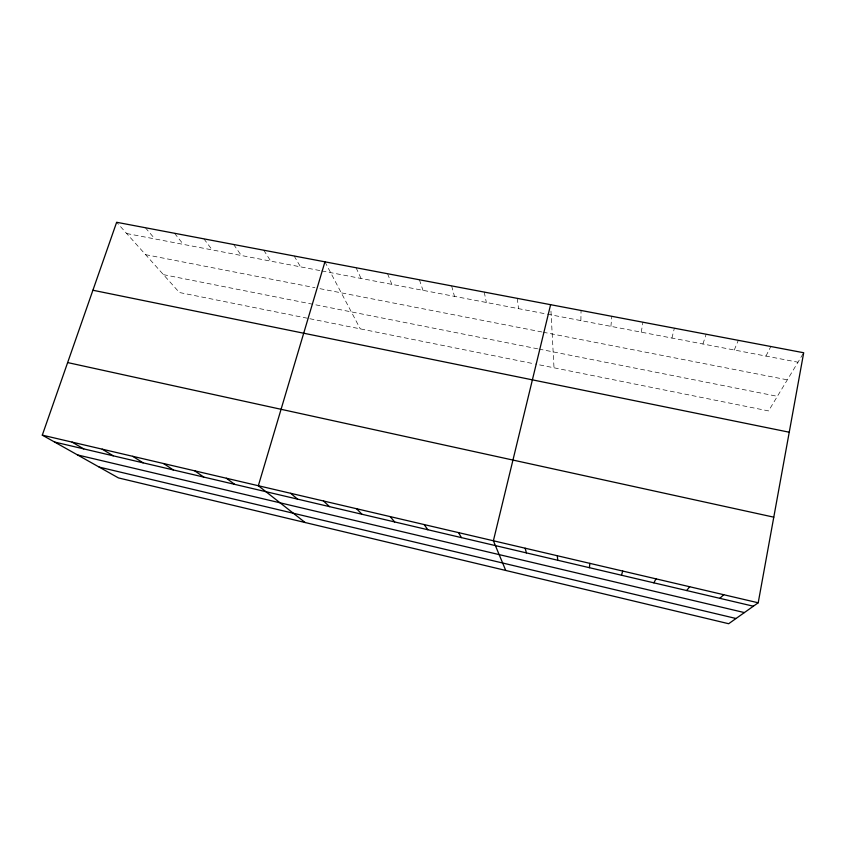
<?xml version="1.0" encoding="UTF-8"?>
<svg xmlns="http://www.w3.org/2000/svg" width="846" height="846" viewBox="0 0 846 846"><rect width="100%" height="100%" fill="white"/><g stroke="black" fill="none" stroke-linecap="round" stroke-linejoin="round"><path stroke-width="0.63" stroke-dasharray="4.23 3.17" d="M580.874 320.592L581.054 310.471M610.907 326.355L611.827 316.309M641.257 332.171L642.928 322.22M671.925 338.051L674.378 328.185M702.931 343.994L706.177 334.223M734.275 350.001L738.325 340.335M765.958 356.071L770.833 346.511M803.066 353.797L768.559 410.923L535.402 364.055M126.699 233.528L320.592 270.699M321.85 270.942L546.146 313.94M547.404 314.173L797.979 362.215M145.586 254.667L314.945 287.693M319.957 288.676L541.81 331.949M543.1 332.203L787.34 379.833M163.447 274.654L537.622 348.806M538.923 349.06L777.379 396.319M307.341 318.223L179.415 292.515L116.642 222.276M309.848 318.731L534.164 363.812M145.417 227.743L154.892 238.932M174.498 233.263L183.381 244.399M203.918 238.847L212.187 249.919M233.665 244.494L241.311 255.503M263.741 250.205L270.752 261.15M294.165 255.989L300.52 266.85M324.938 261.826L360.269 328.861M356.071 267.738L361.073 278.461M387.553 273.723L391.857 284.362M419.405 279.772L422.989 290.326M451.627 285.885L454.482 296.364M484.24 292.082L486.344 302.477M517.234 298.342L518.566 308.653M550.958 311.074L554.003 367.799"/><path stroke-width="1.27" d="M589.419 567.698L589.831 563.351M758.206 602.786L803.7 352.75L116.642 222.276L42.3 435.14L118.419 477.905L728.66 623.724L758.206 602.786L42.3 435.14M550.609 304.687L493.387 540.774L505.739 570.458M324.938 261.826L258.337 485.731L305.131 522.521M621.461 575.227L622.73 571.061M653.873 582.841L655.999 578.854M686.666 590.54L689.67 586.733M719.819 598.333L723.732 594.717M92.901 290.241L789.244 432.221M67.648 362.574L773.783 517.17M54.567 442.035L753.363 606.212M77.525 454.937L744.385 612.578M99.151 467.087L736.031 618.5M72.09 442.12L83.733 448.888M102.218 449.173L113.237 455.814M132.716 456.311L143.069 462.825M163.564 463.534L173.25 469.921M194.781 470.852L203.78 477.091M226.368 478.244L234.67 484.346M290.696 493.313L297.538 499.119M323.447 500.98L329.538 506.638M356.6 508.742L361.919 514.241M390.165 516.599L394.68 521.94M424.142 524.562L427.843 529.733M458.553 532.61L461.419 537.622M525.165 548.219L526.392 552.893M557.313 555.737L557.726 560.253"/></g></svg>
